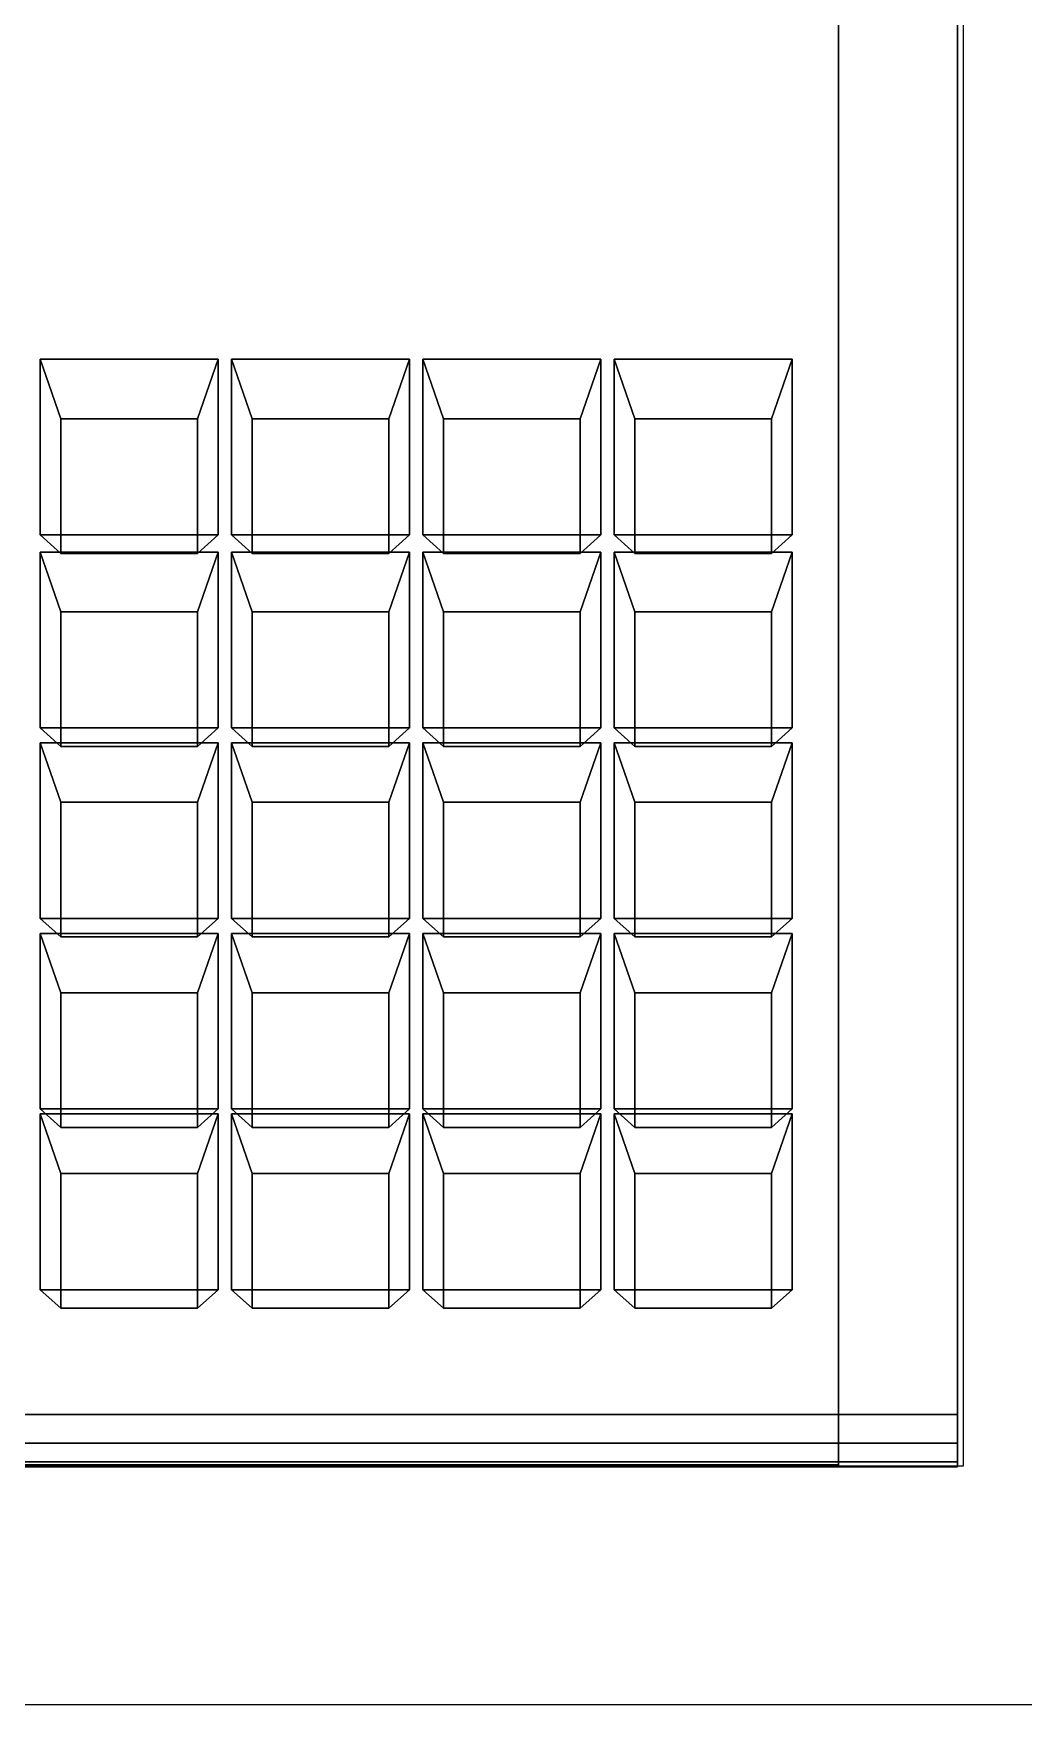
# Model space of a CAD drawing. Header units: millimetres. Extents: x 4513 to 24862, y 3359 to 11488.
# Drawn here: x 4983.5 to 5066.9, y 10880.2 to 11021 of the extents above; entities that cross this region are included whole.
import ezdxf

# ---------------------------------------------------------------- set-up
doc = ezdxf.new("R2010")
doc.units = ezdxf.units.MM
doc.layers.add('dwgmodels.com', color=169, linetype='Continuous')

msp = doc.modelspace()

# ---------------------------------------------------------------- linework, layer by layer
for p, q in [((5061.88, 10900.36), (5061.88, 11049.35)), ((4611.31, 10900.36), (5061.88, 10900.36))]:
    msp.add_line(p, q)
for points, invisible_edges in [([(4621.37, 10900.27, 1.85), (4621.37, 11047.73, 1.85), (5051.37, 11047.73, 1.85)], 12), ([(5051.37, 11047.73, 1.85), (5051.37, 10900.27, 1.85), (4621.37, 10900.27, 1.85)], 12), ([(5051.37, 10900.27, 1.85), (5051.37, 11047.73, 16.95), (5051.37, 10900.45, 2.65)], 3), ([(5051.37, 11047.73, 16.95), (5051.37, 10900.27, 1.85), (5051.37, 11047.73, 1.85)], 1), ([(5051.37, 10900.45, 2.65), (5051.37, 11047.73, 16.95), (5051.37, 11024.28, 16.95)], 1), ([(5061.37, 10904.67, 12.28), (5061.37, 11045.42, 26.85), (5061.37, 11024.81, 26.85)], 1), ([(5061.37, 11024.81, 26.85), (4611.37, 11024.81, 26.85), (4611.37, 10904.67, 12.28)], 12), ([(4611.37, 10904.67, 12.28), (5061.37, 10904.67, 12.28), (5061.37, 11024.81, 26.85)], 12), ([(5061.37, 10900.27, 2.63), (5051.37, 10900.45, 2.65), (5051.37, 11024.28, 16.95)], 13), ([(5061.37, 10900.27, 2.63), (5051.37, 11024.28, 16.95), (5061.37, 11024.28, 16.95)], 1), ([(5061.37, 11024.28, 16.95), (5061.37, 10900.68, 9.27), (5061.37, 10900.27, 2.63)], 3), ([(4984.11, 10993.56, 10.25), (4999.11, 10993.56, 10.25), (4984.11, 10978.76, 7.79)], 2), ([(4984.11, 10978.76, 7.79), (4999.11, 10993.56, 10.25), (4999.11, 10978.76, 7.79)], 1), ([(4984.11, 10978.76, 7.79), (4985.86, 10988.54, 29.69), (4984.11, 10993.56, 10.25)], 1), ([(4999.11, 10993.56, 10.25), (4984.11, 10993.56, 10.25), (4985.86, 10988.54, 29.69)], 12), ([(4999.11, 10993.56, 10.25), (4985.86, 10988.54, 29.69), (4997.36, 10988.54, 29.69)], 1), ([(4999.11, 10993.56, 10.25), (4997.36, 10988.54, 29.69), (4997.36, 10977.2, 27.8)], 12), ([(4997.36, 10977.2, 27.8), (4999.11, 10978.76, 7.79), (4999.11, 10993.56, 10.25)], 12), ([(5000.22, 10993.56, 10.25), (5015.22, 10993.56, 10.25), (5015.22, 10978.76, 7.79)], 12), ([(5000.22, 10993.56, 10.25), (5015.22, 10978.76, 7.79), (5000.22, 10978.76, 7.79)], 1), ([(5000.22, 10993.56, 10.25), (5000.22, 10978.76, 7.79), (5001.97, 10977.2, 27.8)], 12), ([(5001.97, 10977.2, 27.8), (5001.97, 10988.54, 29.69), (5000.22, 10993.56, 10.25)], 12), ([(5000.22, 10993.56, 10.25), (5001.97, 10988.54, 29.69), (5013.47, 10988.54, 29.69)], 12), ([(5013.47, 10988.54, 29.69), (5015.22, 10993.56, 10.25), (5000.22, 10993.56, 10.25)], 12), ([(5015.22, 10978.76, 7.79), (5015.22, 10993.56, 10.25), (5013.47, 10977.2, 27.8)], 2), ([(5015.22, 10993.56, 10.25), (5013.47, 10988.54, 29.69), (5013.47, 10977.2, 27.8)], 12), ([(5016.34, 10978.76, 7.79), (5031.34, 10993.56, 10.25), (5031.34, 10978.76, 7.79)], 1), ([(5031.34, 10993.56, 10.25), (5016.34, 10978.76, 7.79), (5016.34, 10993.56, 10.25)], 1), ([(5016.34, 10993.56, 10.25), (5016.34, 10978.76, 7.79), (5018.09, 10977.2, 27.8)], 12), ([(5018.09, 10977.2, 27.8), (5018.09, 10988.54, 29.69), (5016.34, 10993.56, 10.25)], 12), ([(5031.34, 10993.56, 10.25), (5016.34, 10993.56, 10.25), (5018.09, 10988.54, 29.69)], 12), ([(5018.09, 10988.54, 29.69), (5029.59, 10988.54, 29.69), (5031.34, 10993.56, 10.25)], 12), ([(5031.34, 10978.76, 7.79), (5031.34, 10993.56, 10.25), (5029.59, 10977.2, 27.8)], 2), ([(5031.34, 10993.56, 10.25), (5029.59, 10988.54, 29.69), (5029.59, 10977.2, 27.8)], 12), ([(5047.46, 10993.56, 10.25), (5032.46, 10978.76, 7.79), (5032.46, 10993.56, 10.25)], 1), ([(5032.46, 10978.76, 7.79), (5047.46, 10993.56, 10.25), (5047.46, 10978.76, 7.79)], 1), ([(5032.46, 10993.56, 10.25), (5034.21, 10977.2, 27.8), (5034.21, 10988.54, 29.69)], 1), ([(5032.46, 10993.56, 10.25), (5032.46, 10978.76, 7.79), (5034.21, 10977.2, 27.8)], 12), ([(5032.46, 10993.56, 10.25), (5034.21, 10988.54, 29.69), (5047.46, 10993.56, 10.25)], 2), ([(5034.21, 10988.54, 29.69), (5045.71, 10988.54, 29.69), (5047.46, 10993.56, 10.25)], 12), ([(5047.46, 10978.76, 7.79), (5047.46, 10993.56, 10.25), (5045.71, 10988.54, 29.69)], 12), ([(4984.11, 10978.76, 7.79), (4985.86, 10977.2, 27.8), (4985.86, 10988.54, 29.69)], 12), ([(4997.36, 10988.54, 29.69), (4985.86, 10988.54, 29.69), (4985.86, 10977.2, 27.8)], 12), ([(4985.86, 10977.2, 27.8), (4997.36, 10977.2, 27.8), (4997.36, 10988.54, 29.69)], 12), ([(5001.97, 10988.54, 29.69), (5001.97, 10977.2, 27.8), (5013.47, 10977.2, 27.8)], 12), ([(5013.47, 10977.2, 27.8), (5013.47, 10988.54, 29.69), (5001.97, 10988.54, 29.69)], 12), ([(5029.59, 10988.54, 29.69), (5018.09, 10988.54, 29.69), (5029.59, 10977.2, 27.8)], 2), ([(5018.09, 10988.54, 29.69), (5018.09, 10977.2, 27.8), (5029.59, 10977.2, 27.8)], 12), ([(5034.21, 10988.54, 29.69), (5045.71, 10977.2, 27.8), (5045.71, 10988.54, 29.69)], 1), ([(5034.21, 10988.54, 29.69), (5034.21, 10977.2, 27.8), (5045.71, 10977.2, 27.8)], 12), ([(5045.71, 10988.54, 29.69), (5045.71, 10977.2, 27.8), (5047.46, 10978.76, 7.79)], 12), ([(4985.86, 10977.2, 27.8), (4984.11, 10978.76, 7.79), (4999.11, 10978.76, 7.79)], 12), ([(4999.11, 10978.76, 7.79), (4997.36, 10977.2, 27.8), (4985.86, 10977.2, 27.8)], 12), ([(5001.97, 10977.2, 27.8), (5000.22, 10978.76, 7.79), (5015.22, 10978.76, 7.79)], 12), ([(5015.22, 10978.76, 7.79), (5013.47, 10977.2, 27.8), (5001.97, 10977.2, 27.8)], 12), ([(5016.34, 10978.76, 7.79), (5031.34, 10978.76, 7.79), (5018.09, 10977.2, 27.8)], 2), ([(5031.34, 10978.76, 7.79), (5029.59, 10977.2, 27.8), (5018.09, 10977.2, 27.8)], 12), ([(5032.46, 10978.76, 7.79), (5047.46, 10978.76, 7.79), (5045.71, 10977.2, 27.8)], 12), ([(5045.71, 10977.2, 27.8), (5034.21, 10977.2, 27.8), (5032.46, 10978.76, 7.79)], 12), ([(4984.11, 10977.3, 7.96), (4999.11, 10977.3, 7.96), (4999.11, 10962.5, 5.5)], 12), ([(4984.11, 10977.3, 7.96), (4999.11, 10962.5, 5.5), (4984.11, 10962.5, 5.5)], 1), ([(4984.11, 10977.3, 7.96), (4984.11, 10962.5, 5.5), (4985.86, 10960.94, 25.51)], 12), ([(4985.86, 10960.94, 25.51), (4985.86, 10972.29, 27.4), (4984.11, 10977.3, 7.96)], 12), ([(4984.11, 10977.3, 7.96), (4985.86, 10972.29, 27.4), (4999.11, 10977.3, 7.96)], 2), ([(4985.86, 10972.29, 27.4), (4997.36, 10972.29, 27.4), (4999.11, 10977.3, 7.96)], 12), ([(4999.11, 10977.3, 7.96), (4997.36, 10972.29, 27.4), (4999.11, 10962.5, 5.5)], 2), ([(5000.22, 10977.3, 7.96), (5015.22, 10962.5, 5.5), (5000.22, 10962.5, 5.5)], 1), ([(5015.22, 10962.5, 5.5), (5000.22, 10977.3, 7.96), (5015.22, 10977.3, 7.96)], 1), ([(5000.22, 10977.3, 7.96), (5001.97, 10960.94, 25.51), (5001.97, 10972.29, 27.4)], 1), ([(5000.22, 10977.3, 7.96), (5000.22, 10962.5, 5.5), (5001.97, 10960.94, 25.51)], 12), ([(5000.22, 10977.3, 7.96), (5001.97, 10972.29, 27.4), (5015.22, 10977.3, 7.96)], 2), ([(5001.97, 10972.29, 27.4), (5013.47, 10972.29, 27.4), (5015.22, 10977.3, 7.96)], 12), ([(5015.22, 10962.5, 5.5), (5015.22, 10977.3, 7.96), (5013.47, 10972.29, 27.4)], 12), ([(5016.34, 10977.3, 7.96), (5031.34, 10962.5, 5.5), (5016.34, 10962.5, 5.5)], 1), ([(5031.34, 10962.5, 5.5), (5016.34, 10977.3, 7.96), (5031.34, 10977.3, 7.96)], 1), ([(5016.34, 10977.3, 7.96), (5016.34, 10962.5, 5.5), (5018.09, 10960.94, 25.51)], 12), ([(5018.09, 10960.94, 25.51), (5018.09, 10972.29, 27.4), (5016.34, 10977.3, 7.96)], 12), ([(5016.34, 10977.3, 7.96), (5029.59, 10972.29, 27.4), (5031.34, 10977.3, 7.96)], 1), ([(5016.34, 10977.3, 7.96), (5018.09, 10972.29, 27.4), (5029.59, 10972.29, 27.4)], 12), ([(5031.34, 10962.5, 5.5), (5031.34, 10977.3, 7.96), (5029.59, 10960.94, 25.51)], 2), ([(5031.34, 10977.3, 7.96), (5029.59, 10972.29, 27.4), (5029.59, 10960.94, 25.51)], 12), ([(5032.46, 10977.3, 7.96), (5047.46, 10962.5, 5.5), (5032.46, 10962.5, 5.5)], 1), ([(5047.46, 10962.5, 5.5), (5032.46, 10977.3, 7.96), (5047.46, 10977.3, 7.96)], 1), ([(5034.21, 10972.29, 27.4), (5032.46, 10977.3, 7.96), (5032.46, 10962.5, 5.5)], 12), ([(5032.46, 10977.3, 7.96), (5034.21, 10972.29, 27.4), (5045.71, 10972.29, 27.4)], 12), ([(5045.71, 10972.29, 27.4), (5047.46, 10977.3, 7.96), (5032.46, 10977.3, 7.96)], 12), ([(5047.46, 10962.5, 5.5), (5047.46, 10977.3, 7.96), (5045.71, 10960.94, 25.51)], 2), ([(5047.46, 10977.3, 7.96), (5045.71, 10972.29, 27.4), (5045.71, 10960.94, 25.51)], 12), ([(4997.36, 10972.29, 27.4), (4985.86, 10972.29, 27.4), (4985.86, 10960.94, 25.51)], 12), ([(4985.86, 10960.94, 25.51), (4997.36, 10960.94, 25.51), (4997.36, 10972.29, 27.4)], 12), ([(4997.36, 10972.29, 27.4), (4997.36, 10960.94, 25.51), (4999.11, 10962.5, 5.5)], 12), ([(5001.97, 10972.29, 27.4), (5001.97, 10960.94, 25.51), (5013.47, 10960.94, 25.51)], 12), ([(5013.47, 10960.94, 25.51), (5013.47, 10972.29, 27.4), (5001.97, 10972.29, 27.4)], 12), ([(5013.47, 10972.29, 27.4), (5013.47, 10960.94, 25.51), (5015.22, 10962.5, 5.5)], 12), ([(5018.09, 10972.29, 27.4), (5018.09, 10960.94, 25.51), (5029.59, 10960.94, 25.51)], 12), ([(5029.59, 10960.94, 25.51), (5029.59, 10972.29, 27.4), (5018.09, 10972.29, 27.4)], 12), ([(5032.46, 10962.5, 5.5), (5034.21, 10960.94, 25.51), (5034.21, 10972.29, 27.4)], 12), ([(5045.71, 10972.29, 27.4), (5034.21, 10972.29, 27.4), (5045.71, 10960.94, 25.51)], 2), ([(5034.21, 10972.29, 27.4), (5034.21, 10960.94, 25.51), (5045.71, 10960.94, 25.51)], 12), ([(4999.11, 10962.5, 5.5), (4997.36, 10960.94, 25.51), (4984.11, 10962.5, 5.5)], 2), ([(4997.36, 10960.94, 25.51), (4985.86, 10960.94, 25.51), (4984.11, 10962.5, 5.5)], 12), ([(5000.22, 10962.5, 5.5), (5015.22, 10962.5, 5.5), (5013.47, 10960.94, 25.51)], 12), ([(5013.47, 10960.94, 25.51), (5001.97, 10960.94, 25.51), (5000.22, 10962.5, 5.5)], 12), ([(5018.09, 10960.94, 25.51), (5016.34, 10962.5, 5.5), (5031.34, 10962.5, 5.5)], 12), ([(5031.34, 10962.5, 5.5), (5029.59, 10960.94, 25.51), (5018.09, 10960.94, 25.51)], 12), ([(5045.71, 10960.94, 25.51), (5034.21, 10960.94, 25.51), (5032.46, 10962.5, 5.5)], 12), ([(5032.46, 10962.5, 5.5), (5047.46, 10962.5, 5.5), (5045.71, 10960.94, 25.51)], 12), ([(4984.11, 10961.25, 5.67), (4984.11, 10946.46, 3.21), (4985.86, 10944.9, 23.22)], 12), ([(4984.11, 10961.25, 5.67), (4999.11, 10946.46, 3.21), (4984.11, 10946.46, 3.21)], 1), ([(4999.11, 10946.46, 3.21), (4984.11, 10961.25, 5.67), (4999.11, 10961.25, 5.67)], 1), ([(4984.11, 10961.25, 5.67), (4985.86, 10944.9, 23.22), (4985.86, 10956.24, 25.11)], 1), ([(4984.11, 10961.25, 5.67), (4997.36, 10956.24, 25.11), (4999.11, 10961.25, 5.67)], 1), ([(4984.11, 10961.25, 5.67), (4985.86, 10956.24, 25.11), (4997.36, 10956.24, 25.11)], 12), ([(4999.11, 10946.46, 3.21), (4999.11, 10961.25, 5.67), (4997.36, 10956.24, 25.11)], 12), ([(5000.22, 10961.25, 5.67), (5000.22, 10946.46, 3.21), (5001.97, 10944.9, 23.22)], 12), ([(5000.22, 10961.25, 5.67), (5015.22, 10961.25, 5.67), (5000.22, 10946.46, 3.21)], 2), ([(5000.22, 10946.46, 3.21), (5015.22, 10961.25, 5.67), (5015.22, 10946.46, 3.21)], 1), ([(5000.22, 10961.25, 5.67), (5001.97, 10956.24, 25.11), (5013.47, 10956.24, 25.11)], 12), ([(5013.47, 10956.24, 25.11), (5015.22, 10961.25, 5.67), (5000.22, 10961.25, 5.67)], 12), ([(5001.97, 10944.9, 23.22), (5001.97, 10956.24, 25.11), (5000.22, 10961.25, 5.67)], 12), ([(5013.47, 10944.9, 23.22), (5015.22, 10946.46, 3.21), (5015.22, 10961.25, 5.67)], 12), ([(5015.22, 10961.25, 5.67), (5013.47, 10956.24, 25.11), (5013.47, 10944.9, 23.22)], 12), ([(5016.34, 10961.25, 5.67), (5016.34, 10946.46, 3.21), (5018.09, 10944.9, 23.22)], 12), ([(5016.34, 10961.25, 5.67), (5031.34, 10946.46, 3.21), (5016.34, 10946.46, 3.21)], 1), ([(5031.34, 10946.46, 3.21), (5016.34, 10961.25, 5.67), (5031.34, 10961.25, 5.67)], 1), ([(5018.09, 10944.9, 23.22), (5018.09, 10956.24, 25.11), (5016.34, 10961.25, 5.67)], 12), ([(5016.34, 10961.25, 5.67), (5018.09, 10956.24, 25.11), (5029.59, 10956.24, 25.11)], 12), ([(5029.59, 10956.24, 25.11), (5031.34, 10961.25, 5.67), (5016.34, 10961.25, 5.67)], 12), ([(5031.34, 10946.46, 3.21), (5031.34, 10961.25, 5.67), (5029.59, 10944.9, 23.22)], 2), ([(5031.34, 10961.25, 5.67), (5029.59, 10956.24, 25.11), (5029.59, 10944.9, 23.22)], 12), ([(5032.46, 10961.25, 5.67), (5032.46, 10946.46, 3.21), (5034.21, 10944.9, 23.22)], 12), ([(5047.46, 10961.25, 5.67), (5047.46, 10946.46, 3.21), (5032.46, 10961.25, 5.67)], 2), ([(5032.46, 10961.25, 5.67), (5047.46, 10946.46, 3.21), (5032.46, 10946.46, 3.21)], 1), ([(5034.21, 10944.9, 23.22), (5034.21, 10956.24, 25.11), (5032.46, 10961.25, 5.67)], 12), ([(5047.46, 10961.25, 5.67), (5032.46, 10961.25, 5.67), (5034.21, 10956.24, 25.11)], 12), ([(5034.21, 10956.24, 25.11), (5045.71, 10956.24, 25.11), (5047.46, 10961.25, 5.67)], 12), ([(5047.46, 10946.46, 3.21), (5047.46, 10961.25, 5.67), (5045.71, 10944.9, 23.22)], 2), ([(5047.46, 10961.25, 5.67), (5045.71, 10956.24, 25.11), (5045.71, 10944.9, 23.22)], 12), ([(4997.36, 10956.24, 25.11), (4985.86, 10944.9, 23.22), (4997.36, 10944.9, 23.22)], 1), ([(4997.36, 10956.24, 25.11), (4985.86, 10956.24, 25.11), (4985.86, 10944.9, 23.22)], 12), ([(4997.36, 10956.24, 25.11), (4997.36, 10944.9, 23.22), (4999.11, 10946.46, 3.21)], 12), ([(5013.47, 10956.24, 25.11), (5001.97, 10956.24, 25.11), (5001.97, 10944.9, 23.22)], 12), ([(5001.97, 10944.9, 23.22), (5013.47, 10944.9, 23.22), (5013.47, 10956.24, 25.11)], 12), ([(5018.09, 10956.24, 25.11), (5018.09, 10944.9, 23.22), (5029.59, 10944.9, 23.22)], 12), ([(5029.59, 10944.9, 23.22), (5029.59, 10956.24, 25.11), (5018.09, 10956.24, 25.11)], 12), ([(5045.71, 10956.24, 25.11), (5034.21, 10956.24, 25.11), (5045.71, 10944.9, 23.22)], 2), ([(5034.21, 10956.24, 25.11), (5034.21, 10944.9, 23.22), (5045.71, 10944.9, 23.22)], 12), ([(4984.11, 10946.46, 3.21), (4997.36, 10944.9, 23.22), (4985.86, 10944.9, 23.22)], 1), ([(4984.11, 10946.46, 3.21), (4999.11, 10946.46, 3.21), (4997.36, 10944.9, 23.22)], 12), ([(5015.22, 10946.46, 3.21), (5013.47, 10944.9, 23.22), (5000.22, 10946.46, 3.21)], 2), ([(5013.47, 10944.9, 23.22), (5001.97, 10944.9, 23.22), (5000.22, 10946.46, 3.21)], 12), ([(5018.09, 10944.9, 23.22), (5016.34, 10946.46, 3.21), (5031.34, 10946.46, 3.21)], 12), ([(5031.34, 10946.46, 3.21), (5029.59, 10944.9, 23.22), (5018.09, 10944.9, 23.22)], 12), ([(5034.21, 10944.9, 23.22), (5032.46, 10946.46, 3.21), (5047.46, 10946.46, 3.21)], 12), ([(5047.46, 10946.46, 3.21), (5045.71, 10944.9, 23.22), (5034.21, 10944.9, 23.22)], 12), ([(4984.11, 10945.2, 3.8), (4984.11, 10930.41, 1.33), (4985.86, 10928.85, 21.35)], 12), ([(4985.86, 10928.85, 21.35), (4985.86, 10940.19, 23.24), (4984.11, 10945.2, 3.8)], 12), ([(4984.11, 10945.2, 3.8), (4985.86, 10940.19, 23.24), (4997.36, 10940.19, 23.24)], 12), ([(4997.36, 10940.19, 23.24), (4999.11, 10945.2, 3.8), (4984.11, 10945.2, 3.8)], 12), ([(4984.11, 10945.2, 3.8), (4999.11, 10945.2, 3.8), (4984.11, 10930.41, 1.33)], 2), ([(4984.11, 10930.41, 1.33), (4999.11, 10945.2, 3.8), (4999.11, 10930.41, 1.33)], 1), ([(4999.11, 10930.41, 1.33), (4999.11, 10945.2, 3.8), (4997.36, 10928.85, 21.35)], 2), ([(4999.11, 10945.2, 3.8), (4997.36, 10940.19, 23.24), (4997.36, 10928.85, 21.35)], 12), ([(5015.22, 10945.2, 3.8), (5000.22, 10945.2, 3.8), (5013.47, 10940.19, 23.24)], 2), ([(5000.22, 10945.2, 3.8), (5001.97, 10940.19, 23.24), (5013.47, 10940.19, 23.24)], 12), ([(5000.22, 10945.2, 3.8), (5000.22, 10930.41, 1.33), (5001.97, 10928.85, 21.35)], 12), ([(5001.97, 10928.85, 21.35), (5001.97, 10940.19, 23.24), (5000.22, 10945.2, 3.8)], 12), ([(5000.22, 10945.2, 3.8), (5015.22, 10945.2, 3.8), (5015.22, 10930.41, 1.33)], 12), ([(5000.22, 10945.2, 3.8), (5015.22, 10930.41, 1.33), (5000.22, 10930.41, 1.33)], 1), ([(5015.22, 10930.41, 1.33), (5015.22, 10945.2, 3.8), (5013.47, 10940.19, 23.24)], 12), ([(5016.34, 10945.2, 3.8), (5018.09, 10928.85, 21.35), (5018.09, 10940.19, 23.24)], 1), ([(5016.34, 10945.2, 3.8), (5016.34, 10930.41, 1.33), (5018.09, 10928.85, 21.35)], 12), ([(5016.34, 10945.2, 3.8), (5029.59, 10940.19, 23.24), (5031.34, 10945.2, 3.8)], 1), ([(5016.34, 10945.2, 3.8), (5018.09, 10940.19, 23.24), (5029.59, 10940.19, 23.24)], 12), ([(5031.34, 10945.2, 3.8), (5031.34, 10930.41, 1.33), (5016.34, 10930.41, 1.33)], 12), ([(5031.34, 10945.2, 3.8), (5016.34, 10930.41, 1.33), (5016.34, 10945.2, 3.8)], 1), ([(5031.34, 10945.2, 3.8), (5029.59, 10940.19, 23.24), (5029.59, 10928.85, 21.35)], 12), ([(5029.59, 10928.85, 21.35), (5031.34, 10930.41, 1.33), (5031.34, 10945.2, 3.8)], 12), ([(5032.46, 10945.2, 3.8), (5034.21, 10928.85, 21.35), (5034.21, 10940.19, 23.24)], 1), ([(5032.46, 10945.2, 3.8), (5032.46, 10930.41, 1.33), (5034.21, 10928.85, 21.35)], 12), ([(5032.46, 10945.2, 3.8), (5034.21, 10940.19, 23.24), (5047.46, 10945.2, 3.8)], 2), ([(5032.46, 10930.41, 1.33), (5047.46, 10945.2, 3.8), (5047.46, 10930.41, 1.33)], 1), ([(5047.46, 10945.2, 3.8), (5032.46, 10930.41, 1.33), (5032.46, 10945.2, 3.8)], 1), ([(5034.21, 10940.19, 23.24), (5045.71, 10940.19, 23.24), (5047.46, 10945.2, 3.8)], 12), ([(5047.46, 10930.41, 1.33), (5047.46, 10945.2, 3.8), (5045.71, 10940.19, 23.24)], 12), ([(4997.36, 10940.19, 23.24), (4985.86, 10940.19, 23.24), (4985.86, 10928.85, 21.35)], 12), ([(4985.86, 10928.85, 21.35), (4997.36, 10928.85, 21.35), (4997.36, 10940.19, 23.24)], 12), ([(5001.97, 10940.19, 23.24), (5001.97, 10928.85, 21.35), (5013.47, 10928.85, 21.35)], 12), ([(5013.47, 10928.85, 21.35), (5013.47, 10940.19, 23.24), (5001.97, 10940.19, 23.24)], 12), ([(5015.22, 10930.41, 1.33), (5013.47, 10940.19, 23.24), (5013.47, 10928.85, 21.35)], 1), ([(5029.59, 10940.19, 23.24), (5018.09, 10928.85, 21.35), (5029.59, 10928.85, 21.35)], 1), ([(5029.59, 10940.19, 23.24), (5018.09, 10940.19, 23.24), (5018.09, 10928.85, 21.35)], 12), ([(5045.71, 10940.19, 23.24), (5034.21, 10928.85, 21.35), (5045.71, 10928.85, 21.35)], 1), ([(5045.71, 10940.19, 23.24), (5034.21, 10940.19, 23.24), (5034.21, 10928.85, 21.35)], 12), ([(5045.71, 10940.19, 23.24), (5045.71, 10928.85, 21.35), (5047.46, 10930.41, 1.33)], 12), ([(4984.11, 10930.41, 1.33), (4999.11, 10930.41, 1.33), (4985.86, 10928.85, 21.35)], 2), ([(4984.11, 10929.99, 1.5), (4984.11, 10915.19, -0.96), (4985.86, 10913.63, 19.06)], 12), ([(4985.86, 10913.63, 19.06), (4985.86, 10924.98, 20.95), (4984.11, 10929.99, 1.5)], 12), ([(4984.11, 10929.99, 1.5), (4999.11, 10915.19, -0.96), (4984.11, 10915.19, -0.96)], 1), ([(4999.11, 10915.19, -0.96), (4984.11, 10929.99, 1.5), (4999.11, 10929.99, 1.5)], 1), ([(4984.11, 10929.99, 1.5), (4985.86, 10924.98, 20.95), (4997.36, 10924.98, 20.95)], 12), ([(4997.36, 10924.98, 20.95), (4999.11, 10929.99, 1.5), (4984.11, 10929.99, 1.5)], 12), ([(4999.11, 10930.41, 1.33), (4997.36, 10928.85, 21.35), (4985.86, 10928.85, 21.35)], 12), ([(4999.11, 10929.99, 1.5), (4997.36, 10924.98, 20.95), (4999.11, 10915.19, -0.96)], 2), ([(5000.22, 10930.41, 1.33), (5015.22, 10930.41, 1.33), (5013.47, 10928.85, 21.35)], 12), ([(5013.47, 10928.85, 21.35), (5001.97, 10928.85, 21.35), (5000.22, 10930.41, 1.33)], 12), ([(5000.22, 10929.99, 1.5), (5001.97, 10913.63, 19.06), (5001.97, 10924.98, 20.95)], 1), ([(5000.22, 10929.99, 1.5), (5000.22, 10915.19, -0.96), (5001.97, 10913.63, 19.06)], 12), ([(5000.22, 10929.99, 1.5), (5015.22, 10915.19, -0.96), (5000.22, 10915.19, -0.96)], 1), ([(5015.22, 10915.19, -0.96), (5000.22, 10929.99, 1.5), (5015.22, 10929.99, 1.5)], 1), ([(5015.22, 10929.99, 1.5), (5000.22, 10929.99, 1.5), (5001.97, 10924.98, 20.95)], 12), ([(5001.97, 10924.98, 20.95), (5013.47, 10924.98, 20.95), (5015.22, 10929.99, 1.5)], 12), ([(5015.22, 10915.19, -0.96), (5015.22, 10929.99, 1.5), (5013.47, 10913.63, 19.06)], 2), ([(5015.22, 10929.99, 1.5), (5013.47, 10924.98, 20.95), (5013.47, 10913.63, 19.06)], 12), ([(5031.34, 10930.41, 1.33), (5018.09, 10928.85, 21.35), (5016.34, 10930.41, 1.33)], 1), ([(5016.34, 10929.99, 1.5), (5018.09, 10913.63, 19.06), (5018.09, 10924.98, 20.95)], 1), ([(5016.34, 10929.99, 1.5), (5016.34, 10915.19, -0.96), (5018.09, 10913.63, 19.06)], 12), ([(5016.34, 10915.19, -0.96), (5031.34, 10929.99, 1.5), (5031.34, 10915.19, -0.96)], 1), ([(5031.34, 10929.99, 1.5), (5016.34, 10915.19, -0.96), (5016.34, 10929.99, 1.5)], 1), ([(5031.34, 10929.99, 1.5), (5016.34, 10929.99, 1.5), (5018.09, 10924.98, 20.95)], 12), ([(5031.34, 10930.41, 1.33), (5029.59, 10928.85, 21.35), (5018.09, 10928.85, 21.35)], 12), ([(5018.09, 10924.98, 20.95), (5029.59, 10924.98, 20.95), (5031.34, 10929.99, 1.5)], 12), ([(5031.34, 10929.99, 1.5), (5029.59, 10924.98, 20.95), (5029.59, 10913.63, 19.06)], 12), ([(5029.59, 10913.63, 19.06), (5031.34, 10915.19, -0.96), (5031.34, 10929.99, 1.5)], 12), ([(5047.46, 10930.41, 1.33), (5034.21, 10928.85, 21.35), (5032.46, 10930.41, 1.33)], 1), ([(5032.46, 10915.19, -0.96), (5034.21, 10924.98, 20.95), (5032.46, 10929.99, 1.5)], 1), ([(5032.46, 10929.99, 1.5), (5047.46, 10915.19, -0.96), (5032.46, 10915.19, -0.96)], 1), ([(5047.46, 10915.19, -0.96), (5032.46, 10929.99, 1.5), (5047.46, 10929.99, 1.5)], 1), ([(5047.46, 10929.99, 1.5), (5032.46, 10929.99, 1.5), (5034.21, 10924.98, 20.95)], 12), ([(5047.46, 10930.41, 1.33), (5045.71, 10928.85, 21.35), (5034.21, 10928.85, 21.35)], 12), ([(5034.21, 10924.98, 20.95), (5045.71, 10924.98, 20.95), (5047.46, 10929.99, 1.5)], 12), ([(5047.46, 10929.99, 1.5), (5045.71, 10924.98, 20.95), (5045.71, 10913.63, 19.06)], 12), ([(5045.71, 10913.63, 19.06), (5047.46, 10915.19, -0.96), (5047.46, 10929.99, 1.5)], 12), ([(4985.86, 10924.98, 20.95), (4985.86, 10913.63, 19.06), (4997.36, 10913.63, 19.06)], 12), ([(4997.36, 10913.63, 19.06), (4997.36, 10924.98, 20.95), (4985.86, 10924.98, 20.95)], 12), ([(4997.36, 10924.98, 20.95), (4997.36, 10913.63, 19.06), (4999.11, 10915.19, -0.96)], 12), ([(5013.47, 10924.98, 20.95), (5001.97, 10924.98, 20.95), (5013.47, 10913.63, 19.06)], 2), ([(5001.97, 10924.98, 20.95), (5001.97, 10913.63, 19.06), (5013.47, 10913.63, 19.06)], 12), ([(5018.09, 10924.98, 20.95), (5018.09, 10913.63, 19.06), (5029.59, 10913.63, 19.06)], 12), ([(5029.59, 10913.63, 19.06), (5029.59, 10924.98, 20.95), (5018.09, 10924.98, 20.95)], 12), ([(5032.46, 10915.19, -0.96), (5034.21, 10913.63, 19.06), (5034.21, 10924.98, 20.95)], 12), ([(5045.71, 10924.98, 20.95), (5034.21, 10924.98, 20.95), (5045.71, 10913.63, 19.06)], 2), ([(5034.21, 10924.98, 20.95), (5034.21, 10913.63, 19.06), (5045.71, 10913.63, 19.06)], 12), ([(4984.11, 10915.19, -0.96), (4999.11, 10915.19, -0.96), (4997.36, 10913.63, 19.06)], 12), ([(4997.36, 10913.63, 19.06), (4985.86, 10913.63, 19.06), (4984.11, 10915.19, -0.96)], 12), ([(5015.22, 10915.19, -0.96), (5001.97, 10913.63, 19.06), (5000.22, 10915.19, -0.96)], 1), ([(5015.22, 10915.19, -0.96), (5013.47, 10913.63, 19.06), (5001.97, 10913.63, 19.06)], 12), ([(5029.59, 10913.63, 19.06), (5018.09, 10913.63, 19.06), (5016.34, 10915.19, -0.96)], 12), ([(5016.34, 10915.19, -0.96), (5031.34, 10915.19, -0.96), (5029.59, 10913.63, 19.06)], 12), ([(5047.46, 10915.19, -0.96), (5045.71, 10913.63, 19.06), (5032.46, 10915.19, -0.96)], 2), ([(5045.71, 10913.63, 19.06), (5034.21, 10913.63, 19.06), (5032.46, 10915.19, -0.96)], 12), ([(5061.37, 10902.27, 11.31), (4611.37, 10904.67, 12.28), (4611.37, 10902.27, 11.31)], 1), ([(5061.37, 10902.27, 11.31), (5061.37, 10904.67, 12.28), (4611.37, 10904.67, 12.28)], 12), ([(5061.37, 10900.68, 9.27), (5061.37, 10904.67, 12.28), (5061.37, 10902.27, 11.31)], 1), ([(5061.37, 10902.27, 11.31), (4611.37, 10902.27, 11.31), (4611.37, 10900.68, 9.27)], 12), ([(4611.37, 10900.68, 9.27), (5061.37, 10900.68, 9.27), (5061.37, 10902.27, 11.31)], 12), ([(5061.37, 10900.27, 7.31), (5061.37, 10900.68, 9.27), (4611.37, 10900.68, 9.27)], 12), ([(4611.37, 10900.68, 9.27), (4611.37, 10900.27, 7.31), (5061.37, 10900.27, 7.31)], 12), ([(4621.37, 10900.45, 2.65), (5061.37, 10900.27, 2.63), (4611.37, 10900.27, 2.63)], 13), ([(4611.37, 10900.27, 7.31), (4611.37, 10900.27, 2.63), (5061.37, 10900.27, 2.63)], 12), ([(5061.37, 10900.27, 2.63), (5061.37, 10900.27, 7.31), (4611.37, 10900.27, 7.31)], 12), ([(5061.37, 10900.27, 2.63), (4621.37, 10900.45, 2.65), (5051.37, 10900.45, 2.65)], 13), ([(5051.37, 10900.27, 1.85), (5051.37, 10900.45, 2.65), (4621.37, 10900.45, 2.65)], 12), ([(4621.37, 10900.45, 2.65), (4621.37, 10900.27, 1.85), (5051.37, 10900.27, 1.85)], 12), ([(5061.37, 10900.27, 2.63), (5061.37, 10900.68, 9.27), (5061.37, 10900.27, 7.31)], 1)]:
    msp.add_3dface(points, dxfattribs=dict(invisible_edges=invisible_edges))
at = {"layer": 'dwgmodels.com'}
msp.add_line((4512.96, 10880.25), (24839.16, 10880.25), dxfattribs=at)

doc.saveas('drawing.dxf')
